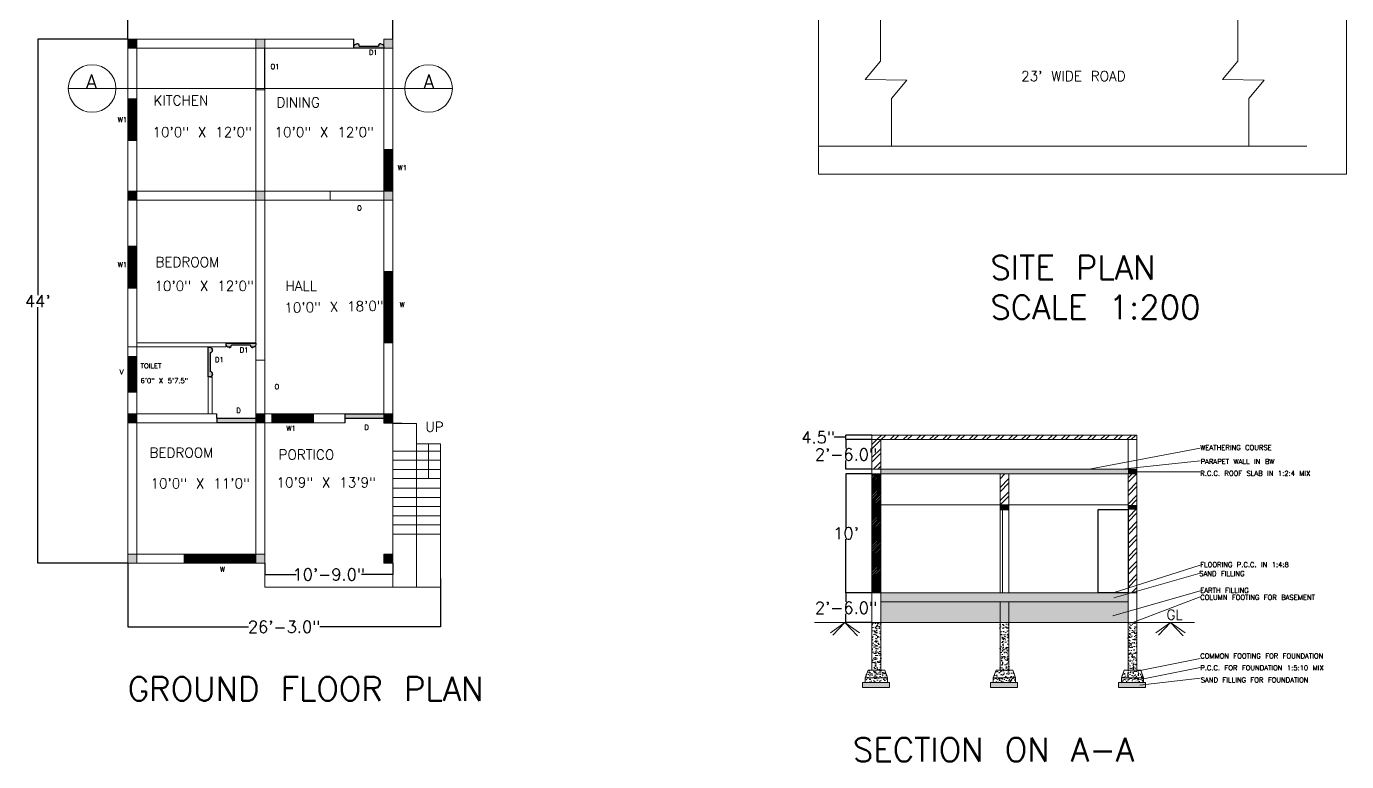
# Model space of a CAD drawing. Header units: inches. Extents: x 1033 to 3849, y 266 to 2002.
# Drawn here: x 1033 to 2363, y 545 to 1286 of the extents above; entities that cross this region are included whole.
import ezdxf

# ---------------------------------------------------------------- set-up
doc = ezdxf.new("R2010")
doc.units = ezdxf.units.IN
doc.header["$LTSCALE"] = 10
doc.header["$MEASUREMENT"] = 0
doc.layers.get('0').update_dxf_attribs({"lineweight": 18})
doc.layers.get('Defpoints').update_dxf_attribs({"color": 140, "lineweight": 18})
doc.layers.add('DOOR-D', color=7, linetype='Continuous', lineweight=25, true_color=0x000000)
doc.layers.add('DOOR-D1', color=7, linetype='Continuous', lineweight=25, true_color=0x000000)
for name, color, linetype, lineweight in [('FOOTING', 7, 'Continuous', 18), ('FOUNDATION  SECTION', 7, 'Continuous', 18), ('OPEN', 7, 'Continuous', 18), ('OPEN-O1', 7, 'Continuous', 18), ('VENTILATOR-V', 118, 'Continuous', 18), ('WINDOW-W', 118, 'Continuous', 18), ('WINDOW-W1', 118, 'Continuous', 18)]:
    doc.layers.add(name, color=color, linetype=linetype, lineweight=lineweight)
doc.styles.get("Standard").update_dxf_attribs({"font": 'txt.shx', "height": 0.1})
doc.dimstyles.get("Standard").update_dxf_attribs({"dimtxt": 12, "dimasz": 0.007086614173228346, "dimexe": 0.007086614173228346, "dimexo": 0.002460629921259842, "dimgap": 0, "dimtad": 0, "dimtih": 1, "dimtoh": 1, "dimdec": 1, "dimzin": 0, "dimdsep": 46, "dimlunit": 3, "dimtxsty": 'Standard', "dimcen": 0.003543307086614173, "dimclrt": 256, "dimadec": 0, "dimazin": 0, "dimtfac": 1, "dimtdec": 1, "dimtofl": 0, "dimtmove": 1, "dimatfit": 2, "dimfxl": 0.03937007874015748, "dimtolj": 1, "dimtzin": 0, "dimarcsym": 0})
pattern_1 = [(45, (-345.4907954480096, -524.4126222237824), (-0.08838834764831845, 0.08838834764831845), [])]
pattern_2 = [(45, (-604.7139333053783, -411.8015521683409), (-0.08838834764831845, 0.08838834764831845), [])]
pattern_3 = [(49.99999999999999, (95.47042382050313, 441.0301491947903), (7.172601826007535, -0.6275213498259511), [0.75, -8.25]), (355, (95.47042382050313, 441.0301491947903), (-1.38751333613, 7.521921337000118), [0.6, -6.6]), (100.4514, (96.06814062050313, 440.9778557947903), (5.785093817140216, 6.894395420609536), [0.6374019000000001, -7.01142112]), (46.18420000000001, (95.47042382050313, 443.0301491947903), (10.67241048625644, -1.655190143290181), [1.125, -12.375]), (96.6356, (96.35979127050312, 442.8922161247903), (9.346627055487033, 9.741178709004418), [0.95610288, -10.51713]), (351.1842, (95.47042382050313, 443.0301491947903), (9.346619451336272, 9.741186009253246), [0.9, -9.9]), (21, (96.47042382050313, 442.5301491947903), (5.969070521184617, -4.026188906653388), [0.75, -8.25]), (326.0000000000001, (96.47042382050313, 442.5301491947903), (2.433153319215817, 7.25150045046853), [0.6, -6.6]), (71.4514, (96.96784615050314, 442.1946331347903), (8.4022262858149, 3.225304967099524), [0.6374019000000001, -7.01142112]), (37.50000000000001, (95.47042382050313, 441.0301491947903), (0.1215985531729067, 3.328938538313115), [0, -6.52, 0, -6.7, 0, -6.625]), (7.499999999999999, (95.47042382050313, 441.0301491947903), (2.630695374421486, 3.944117118823602), [0, -3.82, 0, -6.37, 0, -2.525]), (327.5, (93.24042382050312, 441.0301491947903), (5.33822436172409, -0.2255487173437976), [0, -2.5, 0, -7.8, 0, -10.35]), (317.5, (92.24042382050312, 441.0301491947903), (5.831861693423862, 1.001049823323177), [0, -3.25, 0, -5.18, 0, -7.35])]
pattern_4 = [(45, (95.47042382050313, 441.0301491947903), (-6.629126073623884, 6.629126073623884), []), (45, (99.88984119550312, 441.0301491947903), (-6.629126073623884, 6.629126073623884), [])]

# ---------------------------------------------------------------- blocks, each defined once
blk = doc.blocks.new('WINDOW-W')
h = blk.add_hatch(color=118)
h.dxf.hatch_style = 1
h.paths.add_polyline_path([(24, 4.5), (-24, 4.5), (-24, -4.5), (24, -4.5)])
at = {"layer": 'WINDOW-W'}
h = blk.add_hatch(dxfattribs=at)
h.set_pattern_fill('ANSI31', color=28)
h.set_pattern_definition(pattern_1)
h.paths.add_polyline_path([(36, 4.5), (24, 4.5), (24, -4.5), (36, -4.5)])
h.paths.add_polyline_path([(-24, 4.5), (-36, 4.5), (-36, -4.5), (-24, -4.5)])
h = blk.add_hatch(dxfattribs=at)
h.set_pattern_fill('ANSI31', color=138)
h.set_pattern_definition(pattern_1)
h.paths.add_polyline_path([(24, 4.5), (-24, 4.5), (-24, -4.5), (24, -4.5)])
for p, q in [((-36, 4.5), (-24, 4.5)), ((-24, 4.5), (-24, -4.5)), ((36, 4.5), (24, 4.5)), ((24, 4.5), (24, -4.5))]:
    blk.add_line(p, q, dxfattribs=at)
blk.add_lwpolyline([(-36, 4.5), (-36, -4.5), (36, -4.5), (36, 4.5)], close=True, dxfattribs=at)
blk = doc.blocks.new('WINDOW-W1')
at = {"layer": 'WINDOW-W1'}
h = blk.add_hatch(dxfattribs=at)
h.set_pattern_fill('ANSI31', color=26)
h.set_pattern_definition(pattern_2)
h.paths.add_polyline_path([(21, 4.499999999999943), (12, 4.499999999999943), (12, -4.500000000000057), (21, -4.500000000000057)])
h.paths.add_polyline_path([(-12, 4.499999999999943), (-21, 4.499999999999943), (-21, -4.500000000000057), (-12, -4.500000000000057)])
h = blk.add_hatch(dxfattribs=at)
h.set_pattern_fill('ANSI31', color=28)
h.set_pattern_definition(pattern_2)
h.paths.add_polyline_path([(21, 4.499999999999943), (12, 4.499999999999943), (12, -4.500000000000057), (21, -4.500000000000057)])
h.paths.add_polyline_path([(-12, 4.499999999999943), (-21, 4.499999999999943), (-21, -4.500000000000057), (-12, -4.500000000000057)])
h = blk.add_hatch(dxfattribs=at)
h.set_pattern_fill('ANSI31', color=256)
h.set_pattern_definition(pattern_2)
h.paths.add_polyline_path([(12, 4.499999999999943), (-12, 4.499999999999943), (-12, -4.500000000000057), (12, -4.500000000000057)])
for p, q in [((-21, 4.499999999999943), (-12, 4.499999999999943)), ((-12, 4.499999999999943), (-12, 4.499999999999943)), ((-12, 4.499999999999943), (-12, -4.500000000000057)), ((21, 4.499999999999943), (12, 4.499999999999943)), ((12, 4.499999999999943), (12, -4.500000000000057)), ((21, 4.499999999999943), (21, 4.499999999999943))]:
    blk.add_line(p, q, dxfattribs=at)
blk.add_lwpolyline([(21, -4.500000000000057), (21, 4.499999999999943), (-21, 4.499999999999943), (-21, -4.500000000000057)], close=True, dxfattribs=at)
blk = doc.blocks.new('VENTILATOR-V')
h = blk.add_hatch()
h.set_pattern_fill('ANSI31', color=28)
h.set_pattern_definition([(45, (0, 0), (-0.08838834764831845, 0.08838834764831845), [])])
h.paths.add_polyline_path([(4.500000000000114, 18), (-4.499999999999886, 18), (-4.499999999999886, 12.96557061184728), (4.500000000000114, 12.96557061184728)])
h.paths.add_polyline_path([(4.500000000000114, -13), (-4.499999999999886, -12.99999999999999), (-4.499999999999886, -18), (4.500000000000114, -18)])
at = {"layer": 'VENTILATOR-V'}
h = blk.add_hatch(dxfattribs=at)
h.set_pattern_fill('ANSI31', color=256)
h.set_pattern_definition([(45, (-814.0254663713039, -341.7027611805414), (-0.08838834764831845, 0.08838834764831845), [])])
h.paths.add_polyline_path([(4.500000000000114, 18), (-4.499999999999886, 18), (-4.499999999999886, -18), (4.500000000000114, -18)])
for p, q in [((-4.499999999999886, 18), (-4.499999999999886, 12.96557061184728)), ((-4.499999999999886, 12.96557061184728), (4.500000000000114, 12.96557061184728)), ((-4.499999999999886, -18), (-4.499999999999886, -13)), ((-4.499999999999886, -13), (4.500000000000114, -13))]:
    blk.add_line(p, q)
blk.add_lwpolyline([(-4.499999999999886, -18), (4.500000000000114, -18), (4.500000000000114, 18), (-4.499999999999886, 18)], close=True, dxfattribs=at)
blk = doc.blocks.new('DOOR-D')
at = {"layer": 'DOOR-D'}
h = blk.add_hatch(color=256, dxfattribs=at)
h.dxf.hatch_style = 1
h.paths.add_polyline_path([(0, -19.5), (0, 19.5), (-4.5, 19.5), (-4.5, -19.5)])
blk.add_lwpolyline([(0, -19.5), (-4.5, -19.5), (-4.5, 19.5), (0, 19.5)], close=True, dxfattribs=at)
blk = doc.blocks.new('DOOR-D1')
at = {"layer": 'DOOR-D1'}
h = blk.add_hatch(color=256, dxfattribs=at)
h.dxf.hatch_style = 1
h.paths.add_polyline_path([(1.13984876916993, 14.70919690720439), (-0.3601512308300698, 14.70919690720439, 0.4142135623730953), (-3.36015123083007, 11.70919690720439, 0.4912888405485862), (-1.11015123083007, 9.33460627780363), (-1.11015123083007, -9.916005908036482, 0.4913587755673587), (-3.36015123083007, -12.29080309279578, 0.4142135623730808), (-0.3601512308300698, -15.29080309279561), (1.13984876916993, -15.29080309279561)])
blk.add_line((-1.11015123083007, -9.916005908036482), (-1.11015123083007, 9.33460627780363), dxfattribs=at)
blk.add_lwpolyline([(-3.36015123083007, 11.70919690720439, -0.4142135623730951), (-0.3601512308300698, 14.70919690720439), (1.13984876916993, 14.70919690720439), (1.13984876916993, -15.29080309279561), (-0.3601512308300698, -15.29080309279561, -0.414213562373095), (-3.36015123083007, -12.29080309279561)], format="xyb", dxfattribs=at)
for centre, radius, start, end in [((-1.318456169377896, 11.39049926265818), 2.066418861847108, 171.1280306887912, 275.7855162686527), ((-1.318589949292459, -11.97179987190071), 2.066333835858768, 84.21051636899381, 188.8809131277499)]:
    blk.add_arc(centre, radius, start, end, dxfattribs=at)
blk = doc.blocks.new('OPEN')
at = {"layer": 'OPEN'}
blk.add_lwpolyline([(-4.5, -27), (4.5, -27), (4.5, 27), (-4.5, 27)], close=True, dxfattribs=at)
blk = doc.blocks.new('OPEN-O1')
at = {"layer": 'OPEN-O1'}
blk.add_lwpolyline([(-4.5, -21), (4.5, -21), (4.5, 21), (-4.5, 21)], close=True, dxfattribs=at)
blk = doc.blocks.new('*D167')
at = {"layer": 'Defpoints', "color": 0, "transparency": 16777216}
for p in [(1134.831564323918, 744.9711573526774), (1449.831246142636, 729.4125615775349), (1449.831246142636, 680.7660683433289)]:
    blk.add_point(p, dxfattribs=at)
at = {"layer": 'OPEN-O1', "color": 0, "lineweight": -2, "transparency": 16777216}
for p, q in [((1134.831564323918, 744.9686967227561), (1134.831564323918, 680.7589817291557)), ((1449.831246142636, 729.4101009476136), (1449.831246142636, 680.7589817291557)), ((1134.838650938091, 680.7660683433289), (1256.331405233277, 680.7660683433289)), ((1449.824159528463, 680.7660683433289), (1328.331405233277, 680.7660683433289))]:
    blk.add_line(p, q, dxfattribs=at)
at = {"layer": 'OPEN-O1', "color": 0, "transparency": 16777216}
for points in [[(1134.838650938091, 680.7672494456912), (1134.838650938091, 680.7648872409667), (1134.831564323918, 680.7660683433289)], [(1449.824159528463, 680.7672494456912), (1449.824159528463, 680.7648872409667), (1449.831246142636, 680.7660683433289)]]:
    blk.add_solid(points, dxfattribs=at)
at = {"layer": 'OPEN-O1', "transparency": 16777216, "insert": (1292.331405233277, 680.7660683433289), "char_height": 12, "attachment_point": 5}
blk.add_mtext('\\A1;26\'-3.0"', dxfattribs=at)
blk = doc.blocks.new('*D168')
at = {"layer": 'Defpoints', "color": 0, "transparency": 16777216}
for p in [(1134.831564323918, 1272.971157352678), (1044.024566774927, 744.9711573526777), (1134.831564323918, 744.9711573526777)]:
    blk.add_point(p, dxfattribs=at)
at = {"layer": 'OPEN-O1', "color": 0, "lineweight": -2, "transparency": 16777216}
for p, q in [((1134.829103693997, 1272.971157352678), (1044.017480160754, 1272.971157352678)), ((1044.024566774927, 1272.964070738505), (1044.024566774927, 1014.971157352678)), ((1044.024566774927, 744.9782439668509), (1044.024566774927, 1002.971157352678)), ((1134.829103693997, 744.9711573526777), (1044.017480160754, 744.9711573526777))]:
    blk.add_line(p, q, dxfattribs=at)
at = {"layer": 'OPEN-O1', "color": 0, "transparency": 16777216}
for points in [[(1044.023385672565, 1272.964070738505), (1044.025747877289, 1272.964070738505), (1044.024566774927, 1272.971157352678)], [(1044.023385672565, 744.9782439668509), (1044.025747877289, 744.9782439668509), (1044.024566774927, 744.9711573526777)]]:
    blk.add_solid(points, dxfattribs=at)
at = {"layer": 'OPEN-O1', "transparency": 16777216, "insert": (1044.024566774927, 1008.971157352677), "char_height": 12, "attachment_point": 5}
blk.add_mtext("\\A1;44'", dxfattribs=at)
blk = doc.blocks.new('*D169')
at = {"layer": 'Defpoints', "color": 0, "transparency": 16777216}
for p in [(1401.831564323918, 1310.900899395145), (1134.831564323918, 1272.971157352677), (1401.831564323918, 1272.971157352677)]:
    blk.add_point(p, dxfattribs=at)
at = {"layer": 'OPEN-O1', "color": 0, "lineweight": -2, "transparency": 16777216}
for p, q in [((1134.831564323918, 1272.973617982599), (1134.831564323918, 1310.907986009318)), ((1134.838650938091, 1310.900899395145), (1232.331564323918, 1310.900899395145)), ((1401.824477709744, 1310.900899395145), (1304.331564323918, 1310.900899395145)), ((1401.831564323918, 1272.973617982599), (1401.831564323918, 1310.907986009318))]:
    blk.add_line(p, q, dxfattribs=at)
at = {"layer": 'OPEN-O1', "color": 0, "transparency": 16777216}
for points in [[(1134.838650938091, 1310.902080497507), (1134.838650938091, 1310.899718292782), (1134.831564323918, 1310.900899395145)], [(1401.824477709744, 1310.902080497507), (1401.824477709744, 1310.899718292782), (1401.831564323918, 1310.900899395145)]]:
    blk.add_solid(points, dxfattribs=at)
at = {"layer": 'OPEN-O1', "transparency": 16777216, "insert": (1268.331564323918, 1310.900899395145), "char_height": 12, "attachment_point": 5}
blk.add_mtext('\\A1;22\'-3.0"', dxfattribs=at)
blk = doc.blocks.new('*D171')
at = {"color": 0, "lineweight": -2, "transparency": 16777216}
for p, q in [((1272.831564323918, 744.9686967227561), (1272.831564323918, 733.6523197334311)), ((1401.831564323918, 744.968696722757), (1401.831564323918, 733.6523197334311)), ((1272.838650938091, 733.6594063476043), (1304.331564323918, 733.6594063476043)), ((1401.824477709744, 733.6594063476043), (1370.331564323918, 733.6594063476043))]:
    blk.add_line(p, q, dxfattribs=at)
at = {"color": 0, "transparency": 16777216}
for points in [[(1272.838650938091, 733.6605874499666), (1272.838650938091, 733.6582252452421), (1272.831564323918, 733.6594063476043)], [(1401.824477709744, 733.6605874499666), (1401.824477709744, 733.6582252452421), (1401.831564323918, 733.6594063476043)]]:
    blk.add_solid(points, dxfattribs=at)
at = {"layer": 'Defpoints', "color": 0, "transparency": 16777216}
for p in [(1272.831564323918, 744.9711573526774), (1401.831564323918, 744.9711573526783), (1401.831564323918, 733.6594063476043)]:
    blk.add_point(p, dxfattribs=at)
at = {"transparency": 16777216, "insert": (1337.331564323918, 733.6594063476043), "char_height": 12, "attachment_point": 5}
blk.add_mtext('\\A1;10\'-9.0"', dxfattribs=at)
blk = doc.blocks.new('FOOTING')
at = {"layer": 'FOOTING', "linetype": 'Continuous'}
for p, q in [((-4.431793294203089, 24.78447889638028), (-4.431793294203089, -23.21552110361972)), ((4.568206705796911, 24.78447889638028), (4.568206705796911, -23.21552110361972)), ((-8.43179329420309, -23.21552110361972), (-11.16795444080844, -30.73306206990699)), ((0.06820670579691068, -23.21552110361972), (-8.43179329420309, -23.21552110361972)), ((0.06820670579691068, -23.21552110361972), (8.56820670579691, -23.21552110361972)), ((8.56820670579691, -23.21552110361972), (11.30436785240227, -30.73306206990699)), ((-13.86795444080849, -35.73306206990699), (13.30436785240227, -35.73306206990699)), ((-13.86795444080849, -35.73306206990699), (-13.86795444080849, -40.73306206990699)), ((-11.16795444080844, -30.73306206990699), (-11.16795444080844, -35.73306206990699)), ((-11.16795444080844, -30.73306206990699), (11.30436785240227, -30.73306206990699)), ((11.30436785240227, -30.73306206990699), (11.30436785240227, -35.73306206990699)), ((13.30436785240227, -35.73306206990699), (13.30436785240227, -40.73306206990699)), ((-13.86795444080849, -40.73306206990699), (13.30436785240227, -40.73306206990699))]:
    blk.add_line(p, q, dxfattribs=at)
blk = doc.blocks.new('*D181')
at = {"color": 0, "linetype": 'Continuous', "lineweight": -2, "transparency": 16777216}
for p, q in [((1884.681641708486, 835.1010598573271), (1858.463337206335, 835.1010598573271)), ((1858.470423820509, 835.0939732431539), (1858.470423820509, 781.1010598573271)), ((1858.470423820509, 715.1081464715), (1858.470423820509, 769.1010598573271)), ((1884.681641708486, 715.1010598573268), (1858.463337206335, 715.1010598573268))]:
    blk.add_line(p, q, dxfattribs=at)
at = {"color": 0, "linetype": 'Continuous', "transparency": 16777216}
for points in [[(1858.469242718146, 835.0939732431539), (1858.471604922871, 835.0939732431539), (1858.470423820509, 835.1010598573271)], [(1858.469242718146, 715.1081464715), (1858.471604922871, 715.1081464715), (1858.470423820509, 715.1010598573268)]]:
    blk.add_solid(points, dxfattribs=at)
at = {"layer": 'Defpoints', "color": 0, "linetype": 'Continuous', "transparency": 16777216}
for p in [(1884.684102338407, 835.1010598573271), (1858.470423820509, 715.1010598573268), (1884.684102338407, 715.1010598573268)]:
    blk.add_point(p, dxfattribs=at)
at = {"linetype": 'Continuous', "transparency": 16777216, "insert": (1858.470423820508, 775.1010598573263), "char_height": 12, "attachment_point": 5}
blk.add_mtext("\\A1;10'", dxfattribs=at)
blk = doc.blocks.new('*D182')
at = {"color": 0, "linetype": 'Continuous', "lineweight": -2, "transparency": 16777216}
for p, q in [((1884.681641708486, 869.5970276500743), (1858.463337206336, 869.5970276500743)), ((1858.470423820509, 869.5899410359011), (1858.470423820509, 860.5990437537007)), ((1884.681641708486, 839.6010598573271), (1858.463337206336, 839.6010598573271)), ((1858.470423820509, 839.6081464715003), (1858.470423820509, 848.5990437537007))]:
    blk.add_line(p, q, dxfattribs=at)
at = {"color": 0, "linetype": 'Continuous', "transparency": 16777216}
for points in [[(1858.469242718147, 869.5899410359011), (1858.471604922872, 869.5899410359011), (1858.470423820509, 869.5970276500743)], [(1858.469242718147, 839.6081464715003), (1858.471604922872, 839.6081464715003), (1858.470423820509, 839.6010598573271)]]:
    blk.add_solid(points, dxfattribs=at)
at = {"layer": 'Defpoints', "color": 0, "linetype": 'Continuous', "transparency": 16777216}
for p in [(1884.684102338407, 869.5970276500743), (1858.470423820509, 839.6010598573271), (1884.684102338407, 839.6010598573271)]:
    blk.add_point(p, dxfattribs=at)
at = {"linetype": 'Continuous', "transparency": 16777216, "insert": (1858.470423820509, 854.5990437536999), "char_height": 12, "attachment_point": 5}
blk.add_mtext('\\A1;2\'-6.0"', dxfattribs=at)
blk = doc.blocks.new('*D183')
at = {"color": 0, "linetype": 'Continuous', "lineweight": -2, "transparency": 16777216}
for p, q in [((1858.470423820509, 871.8490437537007), (1846.463337206335, 871.8490437537007)), ((1884.681641708486, 874.1010598573271), (1858.463337206335, 874.1010598573271)), ((1884.681641708486, 869.5970276500743), (1858.463337206335, 869.5970276500743)), ((1858.470423820509, 869.6041142642475), (1858.470423820509, 874.0939732431539))]:
    blk.add_line(p, q, dxfattribs=at)
at = {"color": 0, "linetype": 'Continuous', "transparency": 16777216}
for points in [[(1858.469242718146, 874.0939732431539), (1858.471604922871, 874.0939732431539), (1858.470423820509, 874.1010598573271)], [(1858.469242718146, 869.6041142642475), (1858.471604922871, 869.6041142642475), (1858.470423820509, 869.5970276500743)]]:
    blk.add_solid(points, dxfattribs=at)
at = {"layer": 'Defpoints', "color": 0, "linetype": 'Continuous', "transparency": 16777216}
for p in [(1858.470423820509, 874.1010598573271), (1884.684102338407, 874.1010598573271), (1884.684102338407, 869.5970276500743)]:
    blk.add_point(p, dxfattribs=at)
at = {"linetype": 'Continuous', "transparency": 16777216, "insert": (1830.463337206335, 871.8490437536999), "char_height": 12, "attachment_point": 5}
blk.add_mtext('\\A1;4.5"', dxfattribs=at)
blk = doc.blocks.new('*D184')
at = {"color": 0, "linetype": 'Continuous', "lineweight": -2, "transparency": 16777216}
for p, q in [((1884.681641708486, 715.1010598573268), (1858.463337206335, 715.1010598573268)), ((1858.470423820509, 715.0939732431536), (1858.470423820509, 706.1010598573268)), ((1858.470423820509, 685.1081464715), (1858.470423820509, 694.1010598573268)), ((1884.681641708486, 685.1010598573268), (1858.463337206335, 685.1010598573268))]:
    blk.add_line(p, q, dxfattribs=at)
at = {"color": 0, "linetype": 'Continuous', "transparency": 16777216}
for points in [[(1858.469242718146, 715.0939732431536), (1858.471604922871, 715.0939732431536), (1858.470423820509, 715.1010598573268)], [(1858.469242718146, 685.1081464715), (1858.471604922871, 685.1081464715), (1858.470423820509, 685.1010598573268)]]:
    blk.add_solid(points, dxfattribs=at)
at = {"layer": 'Defpoints', "color": 0, "linetype": 'Continuous', "transparency": 16777216}
for p in [(1884.684102338407, 715.1010598573268), (1858.470423820509, 685.1010598573268), (1884.684102338407, 685.1010598573268)]:
    blk.add_point(p, dxfattribs=at)
at = {"linetype": 'Continuous', "transparency": 16777216, "insert": (1858.470423820508, 700.1010598573262), "char_height": 12, "attachment_point": 5}
blk.add_mtext('\\A1;2\'-6.0"', dxfattribs=at)

msp = doc.modelspace()

# ---------------------------------------------------------------- hatches: boundary and pattern name
at = {"true_color": 0xf8d731}
h = msp.add_hatch(color=40, dxfattribs=at)
h.dxf.hatch_style = 1
h.paths.add_polyline_path([(1143.831564323918, 1272.971157352677), (1134.831564323918, 1272.971157352677), (1134.831564323918, 1263.971157352677), (1143.831564323918, 1263.971157352677)])
h = msp.add_hatch(color=40, dxfattribs=at)
h.dxf.hatch_style = 1
h.paths.add_polyline_path([(1272.831564323918, 1272.971157352677), (1263.831564323918, 1272.971157352677), (1263.831564323918, 1263.971157352677), (1272.831564323918, 1263.971157352677)])
h.paths.add_polyline_path([(1401.831564323918, 1272.971157352677), (1392.831564323918, 1272.971157352677), (1392.831564323918, 1263.971157352677), (1401.831564323918, 1263.971157352677)])
h = msp.add_hatch(color=40, dxfattribs=at)
h.dxf.hatch_style = 1
h.paths.add_polyline_path([(1143.831564323918, 1119.971157352677), (1134.831564323918, 1119.971157352677), (1134.831564323918, 1110.971157352677), (1143.831564323918, 1110.971157352677)])
h = msp.add_hatch(color=40, dxfattribs=at)
h.dxf.hatch_style = 1
h.paths.add_polyline_path([(1272.831564323918, 1119.971157352677), (1263.831564323918, 1119.971157352677), (1263.831564323918, 1110.971157352677), (1272.831564323918, 1110.971157352677)])
h.paths.add_polyline_path([(1401.831564323918, 1119.971157352677), (1392.831564323918, 1119.971157352677), (1392.831564323918, 1110.971157352677), (1401.831564323918, 1110.971157352677)])
at = {"linetype": 'Continuous'}
h = msp.add_hatch(dxfattribs=at)
h.set_pattern_fill('ANSI32', color=256, scale=25)
h.set_pattern_definition(pattern_4)
h.paths.add_polyline_path([(2151.684102338406, 874.1010598573266), (1884.684102338406, 874.1010598573266), (1884.684102338406, 869.5970276500739), (2151.684102338406, 869.5970276500739)])
h = msp.add_hatch(dxfattribs=at)
h.set_pattern_fill('ANSI32', color=256, scale=25)
h.set_pattern_definition(pattern_4)
h.paths.add_polyline_path([(1893.684102338406, 835.1010598573266), (1884.684102338406, 835.1010598573266), (1884.684102338406, 715.1010598573266), (1893.684102338406, 715.1010598573266)])
h.paths.add_polyline_path([(1893.684102338406, 869.6010598573266), (1884.684102338406, 869.6010598573266), (1884.684102338406, 839.6010598573266), (1893.684102338406, 839.6010598573266)])
at = {"linetype": 'Continuous', "true_color": 0x000000}
h = msp.add_hatch(color=18, dxfattribs=at)
h.dxf.hatch_style = 1
h.paths.add_polyline_path([(2151.684102338406, 839.6010598573266), (2142.684102338406, 839.6010598573266), (2142.684102338406, 835.1010598573266), (2151.684102338406, 835.1010598573266)])
at = {"linetype": 'Continuous'}
h = msp.add_hatch(dxfattribs=at)
h.set_pattern_fill('ANSI32', color=256, scale=5)
h.set_pattern_definition([(45, (95.47042382050313, 441.0301491947903), (-1.325825214724777, 1.325825214724777), []), (45, (96.35430729550313, 441.0301491947903), (-1.325825214724777, 1.325825214724777), [])])
h.paths.add_polyline_path([(1893.684102338406, 835.1010598573266), (1884.684102338406, 835.1010598573266), (1884.684102338406, 715.1010598573266), (1893.684102338406, 715.1010598573266)])
h = msp.add_hatch(dxfattribs=at)
h.set_pattern_fill('ANSI32', color=256, scale=25)
h.set_pattern_definition(pattern_4)
h.paths.add_polyline_path([(2022.684102338406, 835.1010598573266), (2013.684102338406, 835.1010598573266), (2013.684102338406, 803.7434318551097), (2022.684102338406, 803.7434318551097)])
h = msp.add_hatch(dxfattribs=at)
h.set_pattern_fill('ANSI32', color=256, scale=25)
h.set_pattern_definition(pattern_4)
h.paths.add_polyline_path([(2151.684102338406, 835.1010598573266), (2142.684102338406, 835.1010598573266), (2142.684102338406, 715.1010598573266), (2151.684102338406, 715.1010598573266)])
h = msp.add_hatch(color=36, dxfattribs=at)
h.dxf.hatch_style = 1
h.paths.add_polyline_path([(1893.634611298055, 803.8084779388664), (1884.634611298055, 803.8084779388664), (1884.634611298055, 749.8084779388664), (1893.634611298055, 749.8084779388664)])
h = msp.add_hatch(color=36, dxfattribs=at)
h.dxf.hatch_style = 1
h.paths.add_polyline_path([(2022.684102338406, 803.7434318551097), (2013.684102338406, 803.7434318551097), (2013.684102338406, 798.848403044427), (2022.684102338406, 798.848403044427)])
h = msp.add_hatch(color=36, dxfattribs=at)
h.dxf.hatch_style = 1
h.paths.add_polyline_path([(2151.764270763686, 803.6939935144445), (2142.764270763686, 803.6939935144445), (2142.764270763686, 799.051621516661), (2151.764270763686, 799.051621516661)])
h = msp.add_hatch(color=36, dxfattribs=at)
h.dxf.hatch_style = 1
h.paths.add_polyline_path([(2142.684102338406, 715.1010598573266), (2112.684102338406, 715.1010598573266), (1893.684102338406, 715.1010598573266), (1893.684102338406, 706.1010598573266), (2142.684102338406, 706.1010598573266)])
at = {"layer": 'FOOTING', "linetype": 'Continuous', "true_color": 0x000000}
h = msp.add_hatch(color=18, dxfattribs=at)
h.dxf.hatch_style = 1
h.paths.add_polyline_path([(2142.684102338406, 839.6010598573266), (1893.684102338406, 839.6010598573266), (1893.684102338406, 835.1010598573266), (2142.684102338406, 835.1010598573266)])
at = {"layer": 'FOOTING', "linetype": 'Continuous'}
h = msp.add_hatch(color=26, dxfattribs=at)
h.dxf.hatch_style = 1
h.paths.add_polyline_path([(2142.684102338406, 715.1010598573266), (1893.684102338406, 715.1010598573266), (1893.684102338406, 706.1010598573266), (2142.684102338406, 706.1010598573266)])
at = {"layer": 'FOOTING', "linetype": 'Continuous', "true_color": 0xf7f281}
h = msp.add_hatch(color=51, dxfattribs=at)
h.dxf.hatch_style = 1
h.paths.add_polyline_path([(2013.684102338406, 706.1010598573266), (1893.684102338406, 706.1010598573266), (1893.684102338406, 685.1010598573266), (2013.682508682648, 685.1010598573266), (2013.682508682648, 685.1133290794542)])
h.paths.add_polyline_path([(2022.684102338406, 706.1010598573266), (2022.684102338406, 685.1010598573266), (2142.677567159522, 685.1010598573266), (2142.677567159522, 685.1198546216146), (2142.678292712782, 706.1010598573266)])
at = {"layer": 'FOOTING', "linetype": 'Continuous', "true_color": 0x000000}
h = msp.add_hatch(color=18, dxfattribs=at)
h.dxf.hatch_style = 1
h.paths.add_polyline_path([(2022.684102338406, 706.1010598573266), (2013.684102338406, 706.1010598573266), (2013.684102338406, 685.1010598573266), (2022.682508682648, 685.1010598573266), (2022.682508682648, 685.1133290794542)])
at = {"layer": 'FOOTING', "linetype": 'Continuous'}
h = msp.add_hatch(dxfattribs=at)
h.set_pattern_fill('CONCRETE_C', color=256, pattern_type=2)
h.set_pattern_definition(pattern_3)
h.paths.add_polyline_path([(1893.684102338406, 685.1010598573266), (1884.684102338406, 685.1010598573266), (1884.684102338406, 637.1010598573266), (1889.184102338406, 637.1010598573266), (1893.684102338406, 637.1010598573266)])
h.paths.add_polyline_path([(1897.684102338406, 637.1010598573266), (1889.184102338406, 637.1010598573266), (1880.684102338406, 637.1010598573266), (1877.947941191801, 629.5835188910394), (1900.420263485011, 629.5835188910394)])
h.paths.add_polyline_path([(1900.420263485011, 629.5835188910394), (1877.947941191801, 629.5835188910394), (1877.947941191801, 624.5835188910394), (1900.420263485011, 624.5835188910394)])
h = msp.add_hatch(dxfattribs=at)
h.set_pattern_fill('CONCRETE_C', color=256, pattern_type=2)
h.set_pattern_definition(pattern_3)
h.paths.add_polyline_path([(1893.684102338406, 685.1010598573266), (1884.684102338406, 685.1010598573266), (1884.684102338406, 637.1010598573266), (1889.184102338406, 637.1010598573266), (1893.684102338406, 637.1010598573266)])
h = msp.add_hatch(dxfattribs=at)
h.set_pattern_fill('CONCRETE_C', color=256, pattern_type=2)
h.set_pattern_definition(pattern_3)
h.paths.add_polyline_path([(2022.682508682648, 685.1010598573266), (2013.682508682648, 685.1010598573266), (2013.682508682648, 637.1133290794542), (2018.182508682648, 637.1133290794542), (2022.682508682648, 637.1133290794542)])
h.paths.add_polyline_path([(2026.682508682648, 637.1133290794542), (2018.182508682648, 637.1133290794542), (2013.682508682648, 637.1133290794542), (2009.682508682648, 637.1133290794542), (2006.946347536043, 629.5957881131669), (2029.418669829254, 629.5957881131669)])
h.paths.add_polyline_path([(2029.418669829254, 629.5957881131669), (2006.946347536043, 629.5957881131669), (2006.946347536043, 624.5957881131669), (2029.418669829254, 624.5957881131669)])
h.paths.add_polyline_path([(2151.677567159522, 685.1010598573266), (2142.677567159522, 685.1010598573266), (2142.677567159522, 637.1198546216146), (2147.177567159522, 637.1198546216146), (2151.677567159522, 637.1198546216146)])
h.paths.add_polyline_path([(2155.677567159522, 637.1198546216146), (2147.177567159522, 637.1198546216146), (2142.677567159522, 637.1198546216146), (2138.677567159522, 637.1198546216146), (2135.941406012917, 629.6023136553274), (2158.413728306128, 629.6023136553274)])
h.paths.add_polyline_path([(2158.413728306128, 629.6023136553274), (2135.941406012917, 629.6023136553274), (2135.941406012917, 624.6023136553274), (2158.413728306128, 624.6023136553274)])
at = {"layer": 'FOOTING', "linetype": 'Continuous', "true_color": 0x000000}
h = msp.add_hatch(color=18, dxfattribs=at)
h.dxf.hatch_style = 1
h.paths.add_polyline_path([(1902.420263485011, 624.5835188910394), (1875.2479411918, 624.5835188910394), (1875.2479411918, 619.5835188910394), (1902.420263485011, 619.5835188910394)])
h.paths.add_polyline_path([(2031.418669829254, 624.5957881131669), (2004.246347536043, 624.5957881131669), (2004.246347536043, 619.5957881131669), (2031.418669829254, 619.5957881131669)])
h.paths.add_polyline_path([(2160.413728306128, 624.6023136553274), (2133.241406012917, 624.6023136553274), (2133.241406012917, 619.6023136553274), (2160.413728306128, 619.6023136553274)])
at = {"layer": 'OPEN-O1', "true_color": 0xf8d731}
h = msp.add_hatch(color=40, dxfattribs=at)
h.dxf.hatch_style = 1
h.paths.add_polyline_path([(1143.831564323918, 895.4711573526774), (1134.831564323918, 895.4711573526774), (1134.831564323918, 886.4711573526774), (1143.831564323918, 886.4711573526774)])
h = msp.add_hatch(color=40, dxfattribs=at)
h.dxf.hatch_style = 1
h.paths.add_polyline_path([(1272.831564323918, 895.4711573526774), (1263.831564323918, 895.4711573526774), (1263.831564323918, 886.4711573526774), (1272.831564323918, 886.4711573526774)])
h = msp.add_hatch(color=40, dxfattribs=at)
h.dxf.hatch_style = 1
h.paths.add_polyline_path([(1401.831564323918, 895.4711573526774), (1392.831564323918, 895.4711573526774), (1392.831564323918, 885.9711573526774), (1401.831564323918, 885.9711573526774)])
h = msp.add_hatch(color=40, dxfattribs=at)
h.dxf.hatch_style = 1
h.paths.add_polyline_path([(1143.831564323918, 753.9711573526774), (1134.831564323918, 753.9711573526774), (1134.831564323918, 744.9711573526774), (1143.831564323918, 744.9711573526774)])
h.paths.add_polyline_path([(1272.831564323918, 753.9711573526774), (1263.831564323918, 753.9711573526774), (1263.831564323918, 744.9711573526774), (1272.831564323918, 744.9711573526774)])
h = msp.add_hatch(color=40, dxfattribs=at)
h.dxf.hatch_style = 1
h.paths.add_polyline_path([(1401.831564323918, 753.9711573526774), (1392.838922960932, 753.9711573526774), (1392.838922960932, 744.9711573526781), (1401.831564323918, 744.9711573526781)])

# ---------------------------------------------------------------- linework, layer by layer
at = {"linetype": 'Continuous'}
for p, q in [((1893.343820485167, 1298.982947751616), (1893.343820485167, 1250.982947751616)), ((2253.343820485166, 1298.982947751616), (2253.343820485166, 1250.982947751616)), ((1893.343820485167, 1250.982947751616), (1877.91691785269, 1232.59788111676)), ((2253.343820485166, 1250.982947751616), (2237.916917852689, 1232.59788111676)), ((1877.91691785269, 1232.59788111676), (1919.906047902142, 1231.642392922066)), ((1919.906047902142, 1231.642392922066), (1904.479145269665, 1213.257326287211)), ((2237.916917852689, 1232.59788111676), (2279.906047902142, 1231.642392922066)), ((2279.906047902142, 1231.642392922066), (2264.479145269665, 1213.257326287211)), ((1904.479145269665, 1213.257326287211), (1904.479145269665, 1165.257326287211)), ((2264.479145269665, 1213.257326287211), (2264.479145269665, 1165.257326287211)), ((1830.826815492197, 1165.257326287211), (2322.826815492197, 1165.257326287211)), ((1437.831246142636, 865.1783660716566), (1437.831246142636, 830.2809833528579)), ((1884.684102338406, 869.5970276500739), (2151.684102338406, 869.5970276500739)), ((1893.684102338406, 869.5970276500739), (1893.684102338406, 869.5970276500739)), ((2103.470423820503, 839.6010598573266), (2215.470423820503, 861.0301491947903)), ((2136.470423820503, 839.6010598573266), (2215.470423820503, 848.0301491947903)), ((2142.684102338406, 837.0301491947903), (2215.470423820503, 837.0301491947903)), ((1893.684102338406, 803.7434318551095), (2142.684102338406, 803.74343185511)), ((2022.684102338406, 798.848403044427), (2013.684102338406, 798.848403044427)), ((2016.246332731929, 798.848403044427), (2016.246332731929, 715.1010598573266)), ((2142.684102338406, 803.74343185511), (2133.684102338406, 803.74343185511)), ((2127.684102338406, 715.1010598573266), (2215.470423820503, 743.0301491947903)), ((2128.470423820503, 710.0301491947903), (2215.470423820503, 735.0301491947903)), ((2127.470423820503, 692.0301491947903), (2215.470423820503, 717.0301491947903)), ((2147.470423820503, 685.1010598573266), (2215.470423820503, 711.0301491947903)), ((2146.470423820503, 635.0301491947903), (2215.470423820503, 649.0301491947903)), ((2151.470423820503, 627.0301491947903), (2215.470423820503, 640.0301491947903)), ((2154.470423820503, 622.0301491947903), (2215.470423820503, 629.0301491947903))]:
    msp.add_line(p, q, dxfattribs=at)
for p, q in [((1134.831564323918, 1272.971157352677), (1134.831564323918, 744.9711573526774)), ((1362.71999967071, 1272.971157352677), (1134.831564323918, 1272.971157352677)), ((1143.831564323918, 1263.971157352677), (1134.831564323918, 1263.971157352677)), ((1143.831564323918, 1263.971157352677), (1143.831564323918, 1272.971157352677)), ((1143.831564323918, 1263.971157352677), (1143.831564323918, 1119.971157352677)), ((1143.831564323918, 1263.971157352677), (1263.831564323918, 1263.971157352677)), ((1392.831564323918, 1263.971157352677), (1143.831564323918, 1263.971157352677)), ((1143.831564323918, 1263.971157352677), (1143.831564323918, 753.9711573526774)), ((1263.831564323918, 1263.971157352677), (1263.831564323918, 1272.971157352677)), ((1263.831564323918, 1263.971157352677), (1263.831564323918, 1119.971157352677)), ((1272.831564323918, 1263.971157352677), (1272.831564323918, 1272.971157352677)), ((1272.831564323918, 1263.971157352677), (1272.831564323918, 1110.971157352677)), ((1401.831564323918, 1272.971157352677), (1392.831564323918, 1272.971157352677)), ((1392.831564323918, 1263.971157352677), (1392.831564323918, 1272.971157352677)), ((1392.831564323918, 1263.971157352677), (1392.831564323918, 1119.971157352677)), ((1392.831564323918, 1263.971157352677), (1401.831564323918, 1263.971157352677)), ((1401.831564323918, 885.9711573526774), (1401.831564323918, 1272.971157352677)), ((1143.831564323918, 1119.971157352677), (1134.831564323918, 1119.971157352677)), ((1143.831564323918, 1119.971157352677), (1263.831564323918, 1119.971157352677)), ((1263.831564323918, 1119.971157352677), (1392.831564323918, 1119.971157352677)), ((1263.831564323918, 1119.971157352677), (1263.831564323918, 1110.971157352677)), ((1392.831564323918, 1119.971157352677), (1392.831564323918, 885.9711573526774)), ((1392.831564323918, 1119.971157352677), (1401.831564323918, 1119.971157352677)), ((1134.831564323918, 1110.971157352677), (1392.831564323918, 1110.971157352677)), ((1143.831564323918, 1110.971157352677), (1143.831564323918, 966.9711573526774)), ((1263.831564323918, 885.9711573526774), (1263.831564323918, 1110.971157352677)), ((1272.831564323918, 966.9711573526774), (1272.831564323918, 1110.971157352677)), ((1272.831564323918, 885.9711573526774), (1272.831564323918, 1110.971157352677)), ((1392.831564323918, 1110.971157352677), (1401.831564323918, 1110.971157352677)), ((1134.831564323918, 962.9711573526774), (1233.845554272357, 962.9711573526774)), ((1143.831564323918, 966.9711573526774), (1263.831564323918, 966.9711573526774)), ((1143.831564323918, 962.9711573526774), (1143.831564323918, 866.9711573526774)), ((1143.831564323918, 962.9711573526774), (1143.831564323918, 890.9711573526774)), ((1143.831564323918, 962.9711573526774), (1143.831564323918, 890.9711573526774)), ((1143.831564323918, 962.9711573526774), (1143.831564323918, 895.4711573526774)), ((1215.831564323918, 895.4711573526774), (1215.831564323918, 962.9711573526774)), ((1219.831564323918, 958.1353857938725), (1219.831564323918, 961.0656352818028)), ((1234.976097969795, 962.9711573526774), (1238.633459427456, 962.9711573526774)), ((1258.985828195202, 962.9711573526774), (1262.643504354737, 962.9711573526774)), ((1219.831564323918, 934.2323588982924), (1219.831564323918, 937.1622610647264)), ((1219.831564323918, 895.4711573526774), (1219.831564323918, 932.7229479289451)), ((1134.831564323918, 895.4711573526774), (1215.831564323918, 895.4711573526774)), ((1143.831564323918, 895.4711573526774), (1224.7063888117, 895.4711573526774)), ((1143.831564323918, 895.4711573526774), (1143.831564323918, 895.4711573526774)), ((1401.831564323918, 895.4711573526774), (1263.831564323918, 895.4711573526774)), ((1134.831564323918, 886.4711573526774), (1353.91224287424, 886.4711573526774)), ((1143.831564323918, 744.9711573526774), (1143.831564323918, 885.9711573526774)), ((1263.831564323918, 885.9711573526774), (1263.831564323918, 744.9711573526774)), ((1272.831564323918, 885.9711573526774), (1272.831564323918, 744.9711573526774)), ((1392.831564323918, 885.9711573526774), (1410.831564323918, 885.9711573526774)), ((1425.831246142636, 885.8475749903646), (1425.831246142636, 865.1783660716566)), ((1134.831564323918, 753.9711573526774), (1272.831564323918, 753.9711573526774)), ((1134.831564323918, 744.9711573526774), (1272.831564323918, 744.9711573526778)), ((1392.838922960932, 753.9711573526774), (1401.831564323918, 753.9711573526774)), ((1392.838922960932, 744.9711573526781), (1401.831564323918, 744.9711573526781)), ((1857.470423820503, 685.1010598573266), (1842.725687023301, 674.7766840030076)), ((1857.470423820503, 685.1010598573266), (1845.294239354695, 672.32813272872)), ((1857.470423820503, 685.1010598573266), (1872.215160617705, 674.7766840030076)), ((1857.470423820503, 685.1010598573266), (1870.138995976366, 671.8116136088126)), ((2185.443870481935, 685.1010598573266), (2170.699133684733, 674.7766840030076)), ((2185.443870481935, 685.1010598573266), (2173.267686016127, 672.32813272872)), ((2185.443870481935, 685.1010598573266), (2200.188607279137, 674.7766840030076)), ((2185.443870481935, 685.1010598573266), (2198.112442637798, 671.8116136088126))]:
    msp.add_line(p, q)
msp.add_lwpolyline([(1830.826815492197, 1137.037492222062), (2362.906681113374, 1137.037492222062), (2362.906681113374, 1956.6811053067), (1830.826815492197, 1956.6811053067)], close=True, dxfattribs=at)
at = {"layer": 'DOOR-D', "color": 0}
for p, q in [((1224.7063888117, 891.0442884705553), (1224.7063888117, 895.4711573526774)), ((1353.91224287424, 886.4711573526774), (1353.91224287424, 890.9319394397976))]:
    msp.add_line(p, q, dxfattribs=at)
at = {"layer": 'DOOR-D1', "color": 0}
for p, q in [((1362.71999967071, 1263.971157352677), (1362.71999967071, 1272.971157352677)), ((1233.845554272357, 964.883726657491), (1233.845554272357, 962.9711573526774)), ((1217.849104650303, 932.7229479289451), (1219.831564323918, 932.7229479289451))]:
    msp.add_line(p, q, dxfattribs=at)
at = {"layer": 'DOOR-D1', "color": 0, "linetype": 'Continuous', "lineweight": 30}
for p, q in [((2112.684102338406, 715.1010598573266), (2112.684102338406, 799.1010598573266)), ((2112.684102338406, 799.1010598573266), (2142.684102338406, 799.1010598573266)), ((2142.684102338406, 799.1010598573266), (2142.684102338406, 715.1010598573266))]:
    msp.add_line(p, q, dxfattribs=at)
at = {"layer": 'DOOR-D1', "color": 0, "linetype": 'Continuous', "lineweight": 25}
msp.add_line((2142.684102338406, 715.1010598573266), (2112.684102338406, 715.1010598573266), dxfattribs=at)
at = {"layer": 'FOUNDATION  SECTION', "linetype": 'Continuous'}
for p, q in [((1884.684102338406, 685.1010598573266), (1884.684102338406, 874.1010598573266)), ((1884.684102338406, 874.1010598573266), (2151.684102338406, 874.1010598573266)), ((1893.684102338406, 685.1010598573266), (1893.684102338406, 869.5970276500739)), ((2142.684102338406, 839.6010598573266), (2142.684102338406, 869.5970276500739)), ((2151.684102338406, 685.1010598573266), (2151.684102338406, 874.1010598573266)), ((1884.684102338406, 839.6010598573266), (2151.684102338406, 839.6010598573266)), ((1884.684102338406, 835.1010598573266), (2151.684102338406, 835.1010598573266)), ((2013.684102338406, 715.1010598573266), (2013.684102338406, 835.1010598573266)), ((2022.684102338406, 715.1010598573266), (2022.684102338406, 835.1010598573266)), ((2142.684102338406, 685.1010598573266), (2142.684102338406, 835.1010598573266)), ((1884.684102338406, 715.1010598573266), (2151.731083165336, 715.1010598573266)), ((1893.684102338406, 706.1010598573266), (2142.684102338406, 706.1010598573266)), ((2013.684102338406, 685.1010598573266), (2013.684102338406, 706.1010598573266)), ((2022.684102338406, 685.1010598573266), (2022.684102338406, 706.1010598573266)), ((2151.684102338406, 706.1010598573266), (2151.731083165336, 706.1010598573266)), ((1826.684102338406, 685.1010598573266), (2209.731083165336, 685.1010598573266))]:
    msp.add_line(p, q, dxfattribs=at)
at = {"layer": 'OPEN-O1'}
for p, q in [((1074.875097759986, 1223.391999397243), (1461.844469978462, 1223.391999397243)), ((1074.875097759986, 1223.391999397243), (1098.875097759986, 1223.391999397243)), ((1461.844469978462, 1223.391999397243), (1437.844469978462, 1223.391999397243)), ((1224.731811920772, 891.0442884705553), (1224.7063888117, 891.0442884705553)), ((1401.831564323918, 885.9711573526774), (1401.831564323918, 720.9711573526774)), ((1425.831246142636, 885.8475749903646), (1401.831564323918, 885.8475749903646)), ((1425.831246142636, 720.8475749903646), (1425.831246142636, 885.8475749903646)), ((1425.831246142636, 865.1783660716566), (1425.831246142636, 865.1783660716566)), ((1425.831246142636, 865.1783660716566), (1449.831246142636, 865.1783660716566)), ((1449.831246142636, 865.1783660716566), (1449.831246142636, 720.9711573526774)), ((1401.831564323918, 848.7129833528579), (1401.831564323918, 857.9289833528579)), ((1401.831564323918, 857.9289833528579), (1449.831246142636, 857.9289833528579)), ((1449.831246142636, 848.7129833528579), (1401.831564323918, 848.7129833528579)), ((1401.831564323918, 830.2809833528579), (1401.831564323918, 839.4969833528579)), ((1401.831564323918, 839.4969833528579), (1449.831246142636, 839.4969833528579)), ((1449.831246142636, 839.4969833528579), (1449.831246142636, 848.7129833528579)), ((1401.831564323918, 820.5902086077278), (1401.831564323918, 830.2809833528579)), ((1401.831564323918, 830.2809833528579), (1449.831246142636, 830.2809833528579)), ((1449.831246142636, 820.5902086077278), (1401.831564323918, 820.5902086077278)), ((1449.831246142636, 811.2182037496437), (1449.831246142636, 820.5902086077278)), ((1401.831564323918, 802.0022037496437), (1401.831564323918, 811.2182037496437)), ((1401.831564323918, 811.2182037496437), (1449.831246142636, 811.2182037496437)), ((1449.831246142636, 802.0022037496437), (1401.831564323918, 802.0022037496437)), ((1449.831246142636, 792.7862037496437), (1449.831246142636, 802.0022037496437)), ((1401.831564323918, 783.5703364300277), (1401.782111849419, 792.7862037496437)), ((1401.782111849419, 792.7862037496437), (1449.831246142636, 792.7862037496437)), ((1401.71828536973, 783.5703364300277), (1449.831246142636, 783.5703364300277)), ((1401.831564323918, 774.3550326434704), (1449.831246142636, 774.3550326434704)), ((1272.831564323918, 720.9711573526774), (1272.831564323917, 744.9711573526774)), ((1392.838922960932, 744.971157352678), (1392.838922960932, 753.9711573526774)), ((1449.831564323918, 720.9711573526774), (1272.831564323918, 720.9711573526774)), ((1401.831564323918, 720.9711573526774), (1425.831246142636, 720.8475749903646))]:
    msp.add_line(p, q, dxfattribs=at)
for centre in [(1098.875097759986, 1223.391999397243), (1437.844469978462, 1223.391999397243)]:
    msp.add_circle(centre, 24, dxfattribs=at)

# ---------------------------------------------------------------- block references
at = {"layer": 'DOOR-D', "rotation": 270}
for p in [(1373.260577028363, 890.9319394397976), (1244.231811920772, 886.5442884705553)]:
    msp.add_blockref('DOOR-D', p, dxfattribs=at)
at = {"layer": 'DOOR-D1', "color": 0}
for p, rotation in [((1378.010802763505, 1265.111006121847), 270), ((1216.826959230064, 947.3581939972519), 180), ((1248.51899806947, 965.7056574630788), 89.99999999999999)]:
    msp.add_blockref('DOOR-D1', p, dxfattribs=dict(at, rotation=rotation))
at = {"layer": 'FOOTING', "linetype": 'Continuous'}
for p in [(1889.115895632609, 660.3165809609463), (2018.114301976851, 660.3288501830739), (2147.109360453725, 660.3353757252344)]:
    msp.add_blockref('FOOTING', p, dxfattribs=at)
at = {"layer": 'OPEN', "rotation": 270}
msp.add_blockref('OPEN', (1365.820682519969, 1115.453067034568), dxfattribs=at)
at = {"layer": 'OPEN'}
msp.add_blockref('OPEN', (1268.412990334715, 922.5603459723716), dxfattribs=at)
at = {"layer": 'OPEN-O1'}
for name, p in [('OPEN-O1', (1268.177544785058, 1243.009118408188)), ('WINDOW-W1', (1301.000007284589, 890.9197884227524))]:
    msp.add_blockref(name, p, dxfattribs=at)
at = {"layer": 'VENTILATOR-V'}
msp.add_blockref('VENTILATOR-V', (1139.255822773785, 935.1978828712581), dxfattribs=at)
at = {"layer": 'WINDOW-W', "rotation": 270}
msp.add_blockref('WINDOW-W', (1397.331564323918, 1002.971157352677), dxfattribs=at)
at = {"layer": 'WINDOW-W'}
msp.add_blockref('WINDOW-W', (1227.715693533451, 749.4759014473095), dxfattribs=at)
at = {"layer": 'WINDOW-W1'}
for p, rotation in [((1139.310904836937, 1191.971157352677), 89.99999999999999), ((1397.322842465546, 1140.996351452964), 90), ((1139.27859785057, 1043.32580327157), 90)]:
    msp.add_blockref('WINDOW-W1', p, dxfattribs=dict(at, rotation=rotation))

# ---------------------------------------------------------------- texts
at = {"linetype": 'Continuous'}
for s, height, p in [('D1', 5, (1377.71999967071, 1257.404712493465)), ('A', 14, (1092.691115283201, 1223.391999397243)), ('O1', 5, (1278.691115283201, 1243.009118408188)), ('A', 14, (1432.691115283201, 1223.391999397243)), ("23' WIDE ROAD", 10, (2035, 1230.842854433082)), ('KITCHEN', 10, (1160.691115283201, 1206.404712493465)), ('DINING', 10, (1284.691115283201, 1204.404712493465)), ('W1', 5, (1124.691115283201, 1189.404712493465)), ('10\'0" X 12\'0"', 10, (1159.691115283201, 1174.404712493465)), ('10\'0" X 12\'0"', 10, (1282.691115283201, 1174.404712493465)), ('W1', 5, (1406.691115283201, 1140.996351452964)), ('O', 5, (1365.820682519969, 1100.404712493465)), ('BEDROOM', 10, (1162.691115283201, 1043.404712493465)), ('W1', 5, (1124.691115283201, 1043.32580327157)), ('10\'0" X 12\'0"', 10, (1161.691115283201, 1019.404712493465)), ('HALL', 10, (1293.691115283201, 1019.404712493465)), ('W', 5, (1408.691115283201, 1002.971157352677)), ('D1', 5, (1247.691115283201, 957.4047124934652)), ('TOILET', 5, (1147.691115283201, 941.4047124934652)), ('D1', 5, (1222.691115283201, 947.6487905346894)), ('V', 5, (1126.691115283201, 935.1978828712581)), ('6\'0" X 5\'7.5"', 5, (1147.691115283201, 926.4047124934652)), ('O', 5, (1282.691115283201, 920.4047124934652)), ('D', 5, (1244.231811920772, 896.4047124934652)), ('D', 5, (1373.260577028363, 879.4047124934652)), ('UP', 10, (1434.691115283201, 877.4047124934652)), ('BEDROOM', 10, (1156.691115283201, 851.4047124934652)), ('PORTICO', 10, (1286.691115283201, 849.4047124934652)), ('WEATHERING COURSE', 5, (2215.470423820503, 859.0301491947903)), ('PARAPET WALL IN BW', 5, (2215.798168985463, 844.9584213965359)), ('10\'0" X 11\'0"', 10, (1157.691115283201, 820.4047124934652)), ('10\'9" X 13\'9"', 10, (1284.691115283201, 821.4047124934652)), ('R.C.C. ROOF SLAB IN 1:2:4 MIX', 5, (2215.470423820503, 833.0301491947903)), ('FLOORING P.C.C. IN 1:4:8', 5, (2215.470423820503, 741.0301491947903)), ('W', 5, (1227.715693533451, 736.4047124934652)), ('SAND FILLING', 5, (2214.470423820503, 732.0301491947903)), ('EARTH FILLING', 5, (2215.470423820503, 715.0301491947903)), ('COLUMN FOOTING FOR BASEMENT', 5, (2215.470423820503, 708.0301491947903)), ('GL', 10, (2181.470423820503, 688.0301491947903)), ('COMMON FOOTING FOR FOUNDATION', 5, (2215.470423820503, 649.0301491947903)), ('P.C.C. FOR FOUNDATION 1:5:10 MIX', 5, (2215.470423820503, 637.0301491947903)), ('SAND FILLING FOR FOUNDATION', 5, (2215.949468913341, 624.8556133857717))]:
    msp.add_text(s, height=height, dxfattribs=at).set_placement(p)
at = {"color": 1, "linetype": 'Continuous'}
for s, p in [('SITE PLAN', (2004, 1031)), ('SCALE 1:200', (2004, 991)), ('GROUND FLOOR PLAN', (1134.831564323918, 606.4047124934652)), ('SECTION ON A-A', (1865.470423820503, 545.0301491947903))]:
    msp.add_text(s, height=24, dxfattribs=at).set_placement(p)
at = {"linetype": 'Continuous'}
for s, height, rotation, p in [('10\'0" X 18\'0"', 10, 1.193489423982035, (1292.691115283201, 997.4047124934652)), ('W1', 5, 359.9999999999952, (1294.691115283201, 878.4047124934652))]:
    msp.add_text(s, height=height, rotation=rotation, dxfattribs=at).set_placement(p)

# ---------------------------------------------------------------- dimensions: what is measured, and where the dimension line sits
for base, p1, p2, picture, middle in [((1858.470423820509, 874.1010598573271), (1884.684102338406, 869.5970276500739), (1884.684102338406, 874.1010598573266), '*D183', (1846.463337206335, 871.8490437536999)), ((1858.470423820509, 839.6010598573271), (1884.684102338406, 869.5970276500739), (1884.684102338406, 839.6010598573266), '*D182', (1858.470423820509, 854.5990437536999)), ((1858.470423820509, 715.1010598573268), (1884.684102338406, 835.1010598573266), (1884.684102338406, 715.1010598573266), '*D181', (1858.470423820508, 775.1010598573263)), ((1858.470423820509, 685.1010598573268), (1884.684102338406, 715.1010598573266), (1884.684102338406, 685.1010598573266), '*D184', (1858.470423820508, 700.1010598573262))]:
    dim = msp.add_linear_dim(base=base, p1=p1, p2=p2, angle=90, dimstyle='Standard', dxfattribs=at)
    dim.commit()
    dim.dimension.update_dxf_attribs({"geometry": picture, "text_midpoint": middle})
dim = msp.add_linear_dim(base=(1401.831564323918, 733.6594063476043), p1=(1272.831564323918, 744.9711573526774), p2=(1401.831564323918, 744.9711573526783), dimstyle='Standard')
dim.commit()
dim.dimension.update_dxf_attribs({"geometry": '*D171', "text_midpoint": (1337.331564323918, 733.6594063476043)})
at = {"layer": 'OPEN-O1'}
for base, p1, p2, picture, middle in [((1401.831564323918, 1310.900899395145), (1134.831564323918, 1272.971157352677), (1401.831564323918, 1272.971157352677), '*D169', (1268.331564323918, 1310.900899395145)), ((1449.831246142636, 680.7660683433289), (1134.831564323918, 744.9711573526774), (1449.831246142636, 729.4125615775349), '*D167', (1292.331405233277, 680.7660683433289))]:
    dim = msp.add_linear_dim(base=base, p1=p1, p2=p2, dimstyle='Standard', dxfattribs=at)
    dim.commit()
    dim.dimension.update_dxf_attribs({"geometry": picture, "text_midpoint": middle})
dim = msp.add_linear_dim(base=(1044.024566774927, 744.9711573526777), p1=(1134.831564323918, 1272.971157352677), p2=(1134.831564323918, 744.9711573526774), angle=90, dimstyle='Standard', dxfattribs=at)
dim.commit()
dim.dimension.update_dxf_attribs({"geometry": '*D168', "text_midpoint": (1044.024566774927, 1008.971157352677)})

doc.saveas('drawing.dxf')
